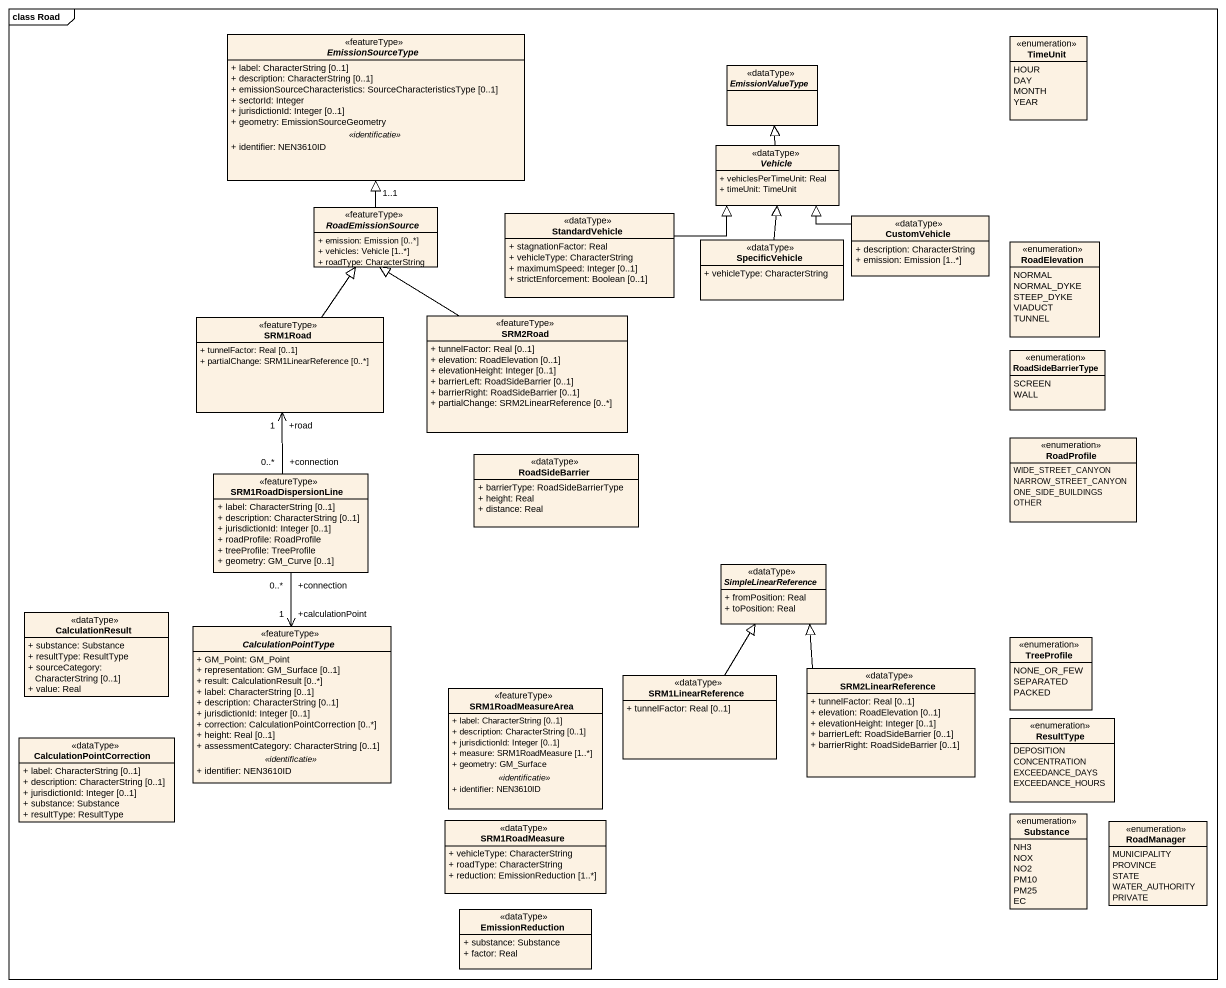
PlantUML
@startuml
mainframe class Road
hide circle
hide empty members
skinparam classAttributeIconSize 0
abstract class EmissionSourceType <<featureType>> {
  + label: CharacterString [0..1]
  + description: CharacterString [0..1]
  + emissionSourceCharacteristics: SourceCharacteristicsType [0..1]
  + sectorId: Integer
  + jurisdictionId: Integer [0..1]
  + geometry: EmissionSourceGeometry
  .. <<identificatie>> ..
  + identifier: NEN3610ID
}
enum TimeUnit {
  HOUR
  DAY
  MONTH
  YEAR
}
abstract class EmissionValueType <<dataType>>
abstract class Vehicle <<dataType>> {
  + vehiclesPerTimeUnit: Real
  + timeUnit: TimeUnit
}
abstract class RoadEmissionSource <<featureType>> {
  + emission: Emission [0..*]
  + vehicles: Vehicle [1..*]
  + roadType: CharacterString
}
class StandardVehicle <<dataType>> {
  + stagnationFactor: Real
  + vehicleType: CharacterString
  + maximumSpeed: Integer [0..1]
  + strictEnforcement: Boolean [0..1]
}
class CustomVehicle <<dataType>> {
  + description: CharacterString
  + emission: Emission [1..*]
}
class SpecificVehicle <<dataType>> {
  + vehicleType: CharacterString
}
enum RoadElevation {
  NORMAL
  NORMAL_DYKE
  STEEP_DYKE
  VIADUCT
  TUNNEL
}
class SRM1Road <<featureType>> {
  + tunnelFactor: Real [0..1]
  + partialChange: SRM1LinearReference [0..*]
}
class SRM2Road <<featureType>> {
  + tunnelFactor: Real [0..1]
  + elevation: RoadElevation [0..1]
  + elevationHeight: Integer [0..1]
  + barrierLeft: RoadSideBarrier [0..1]
  + barrierRight: RoadSideBarrier [0..1]
  + partialChange: SRM2LinearReference [0..*]
}
enum RoadSideBarrierType {
  SCREEN
  WALL
}
class RoadSideBarrier <<dataType>> {
  + barrierType: RoadSideBarrierType
  + height: Real
  + distance: Real
}
enum RoadProfile {
  WIDE_STREET_CANYON
  NARROW_STREET_CANYON
  ONE_SIDE_BUILDINGS
  OTHER
}
class SRM1RoadDispersionLine <<featureType>> {
  + label: CharacterString [0..1]
  + description: CharacterString [0..1]
  + jurisdictionId: Integer [0..1]
  + roadProfile: RoadProfile
  + treeProfile: TreeProfile
  + geometry: GM_Curve [0..1]
}
abstract class SimpleLinearReference <<dataType>> {
  + fromPosition: Real
  + toPosition: Real
}
class CalculationResult <<dataType>> {
  + substance: Substance
  + resultType: ResultType
  + sourceCategory: CharacterString [0..1]
  + value: Real
}
abstract class CalculationPointType <<featureType>> {
  + GM_Point: GM_Point
  + representation: GM_Surface [0..1]
  + result: CalculationResult [0..*]
  + label: CharacterString [0..1]
  + description: CharacterString [0..1]
  + jurisdictionId: Integer [0..1]
  + correction: CalculationPointCorrection [0..*]
  + height: Real [0..1]
  + assessmentCategory: CharacterString [0..1]
  .. <<identificatie>> ..
  + identifier: NEN3610ID
}
enum TreeProfile {
  NONE_OR_FEW
  SEPARATED
  PACKED
}
class SRM1RoadMeasureArea <<featureType>> {
  + label: CharacterString [0..1]
  + description: CharacterString [0..1]
  + jurisdictionId: Integer [0..1]
  + measure: SRM1RoadMeasure [1..*]
  + geometry: GM_Surface
  .. <<identificatie>> ..
  + identifier: NEN3610ID
}
class SRM1LinearReference <<dataType>> {
  + tunnelFactor: Real [0..1]
}
class SRM2LinearReference <<dataType>> {
  + tunnelFactor: Real [0..1]
  + elevation: RoadElevation [0..1]
  + elevationHeight: Integer [0..1]
  + barrierLeft: RoadSideBarrier [0..1]
  + barrierRight: RoadSideBarrier [0..1]
}
class CalculationPointCorrection <<dataType>> {
  + label: CharacterString [0..1]
  + description: CharacterString [0..1]
  + jurisdictionId: Integer [0..1]
  + substance: Substance
  + resultType: ResultType
}
enum ResultType {
  DEPOSITION
  CONCENTRATION
  EXCEEDANCE_DAYS
  EXCEEDANCE_HOURS
}
enum Substance {
  NH3
  NOX
  NO2
  PM10
  PM25
  EC
}
class SRM1RoadMeasure <<dataType>> {
  + vehicleType: CharacterString
  + roadType: CharacterString
  + reduction: EmissionReduction [1..*]
}
enum RoadManager {
  MUNICIPALITY
  PROVINCE
  STATE
  WATER_AUTHORITY
  PRIVATE
}
class EmissionReduction <<dataType>> {
  + substance: Substance
  + factor: Real
}
Vehicle -up-|> EmissionValueType
RoadEmissionSource -up-|> "1..1" EmissionSourceType
StandardVehicle -right-|> Vehicle
CustomVehicle -left-|> Vehicle
SpecificVehicle -up-|> Vehicle
SRM1Road -up-|> RoadEmissionSource
SRM2Road -up-|> RoadEmissionSource
SRM1RoadDispersionLine "+connection\n0..*" -up-> "+road\n1" SRM1Road
CalculationPointType "+calculationPoint\n1" <-up- "+connection\n0..*" SRM1RoadDispersionLine
SRM1LinearReference -up-|> SimpleLinearReference
SRM2LinearReference -up-|> SimpleLinearReference
@enduml
